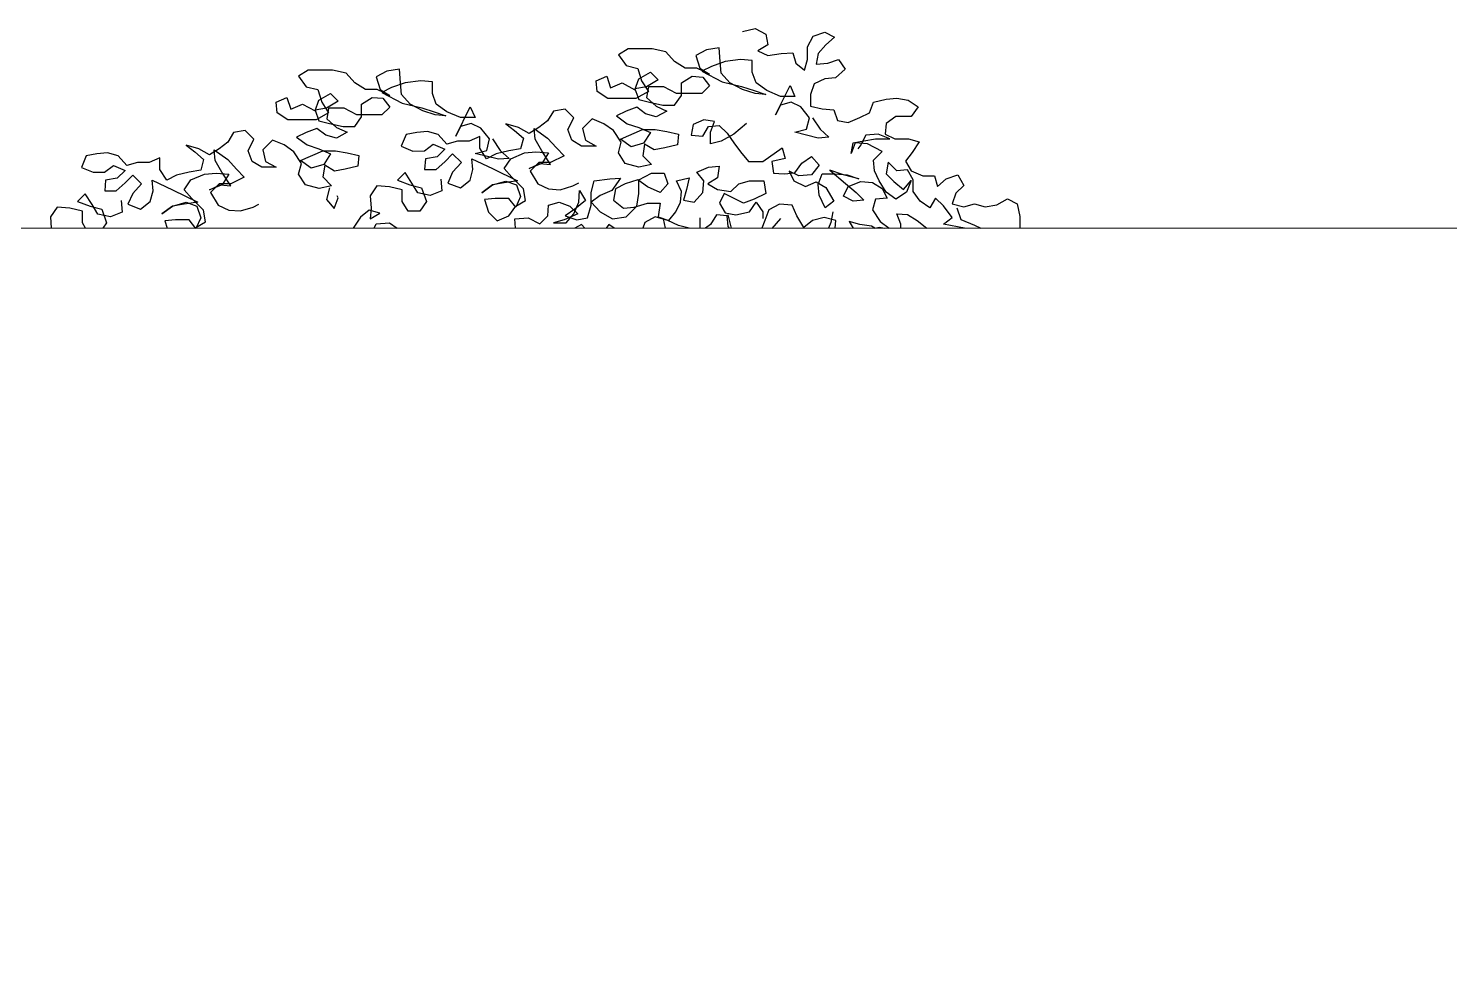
# Model space of a CAD drawing. Header units: millimetres. Extents: x 2810.5 to 2848.4, y 1624.4 to 1676.1.
# Drawn here: x 2812.958 to 2817.485, y 1652.145 to 1655.138 of the extents above; entities that cross this region are included whole.
import ezdxf

# ---------------------------------------------------------------- set-up
doc = ezdxf.new("R2010")
doc.units = ezdxf.units.MM
doc.layers.add('PROIEZIONI_projections', color=145, linetype='Continuous', lineweight=13)
doc.layers.add('VERDE_ALBERI', color=104, linetype='Continuous')

msp = doc.modelspace()

# ---------------------------------------------------------------- linework, layer by layer
at = {"layer": 'PROIEZIONI_projections'}
msp.add_lwpolyline([(2812.8054, 1646.629), (2812.8054, 1654.5023), (2830.6555, 1654.5023), (2830.6555, 1646.629)], dxfattribs=at)
at = {"layer": 'VERDE_ALBERI'}
for p, q in [((2815.2323, 1655.1285), (2815.2725, 1655.1378)), ((2815.2725, 1655.1378), (2815.3065, 1655.1193)), ((2815.3065, 1655.1193), (2815.3127, 1655.0854)), ((2815.4393, 1655.0793), (2815.4578, 1655.1133)), ((2815.4578, 1655.1133), (2815.4949, 1655.1257)), ((2815.4949, 1655.1257), (2815.5258, 1655.1103)), ((2814.8679, 1655.0726), (2814.837, 1655.054)), ((2814.9451, 1655.0727), (2814.8679, 1655.0726)), ((2814.9883, 1655.0634), (2814.9451, 1655.0727)), ((2815.1181, 1655.0697), (2815.0841, 1655.0512)), ((2815.1582, 1655.076), (2815.1181, 1655.0697)), ((2815.1614, 1655.0327), (2815.1582, 1655.076)), ((2815.3127, 1655.0854), (2815.2818, 1655.0668)), ((2815.4394, 1655.0391), (2815.4393, 1655.0793)), ((2815.498, 1655.0855), (2815.4733, 1655.0577)), ((2815.5258, 1655.1103), (2815.498, 1655.0855)), ((2814.837, 1655.054), (2814.8617, 1655.0201)), ((2815.0162, 1655.0326), (2814.9883, 1655.0634)), ((2815.0502, 1655.011), (2815.0162, 1655.0326)), ((2815.0841, 1655.0512), (2815.0965, 1655.011)), ((2815.1768, 1655.0327), (2815.1336, 1655.0172)), ((2815.1645, 1654.9956), (2815.1614, 1655.0327)), ((2815.2262, 1655.0389), (2815.1768, 1655.0327)), ((2815.2633, 1655.0359), (2815.2262, 1655.0389)), ((2815.2633, 1654.9988), (2815.2633, 1655.0359)), ((2815.2818, 1655.0668), (2815.3127, 1655.0514)), ((2815.3127, 1655.0514), (2815.3559, 1655.0576)), ((2815.3559, 1655.0576), (2815.393, 1655.0607)), ((2815.393, 1655.0607), (2815.4023, 1655.0268)), ((2815.4023, 1655.0268), (2815.4301, 1655.0052)), ((2815.4301, 1655.0052), (2815.4394, 1655.0391)), ((2815.4733, 1655.0577), (2815.4672, 1655.0237)), ((2815.4672, 1655.0237), (2815.5042, 1655.0268)), ((2815.5042, 1655.0268), (2815.5382, 1655.0392)), ((2815.5382, 1655.0392), (2815.5599, 1655.0084)), ((2813.8491, 1655.0048), (2813.8183, 1654.9862)), ((2813.8183, 1654.9862), (2813.843, 1654.9523)), ((2813.9264, 1655.0049), (2813.8491, 1655.0048)), ((2813.9696, 1654.9956), (2813.9264, 1655.0049)), ((2813.9975, 1654.9648), (2813.9696, 1654.9956)), ((2814.0994, 1655.0019), (2814.0654, 1654.9834)), ((2814.0654, 1654.9834), (2814.0778, 1654.9432)), ((2814.1395, 1655.0081), (2814.0994, 1655.0019)), ((2814.1426, 1654.9649), (2814.1395, 1655.0081)), ((2814.766, 1654.9706), (2814.8, 1654.986)), ((2814.8, 1654.986), (2814.8124, 1654.949)), ((2814.8617, 1655.0201), (2814.8988, 1655.0108)), ((2814.8988, 1655.0108), (2814.9112, 1654.9707)), ((2814.9019, 1654.9769), (2814.939, 1654.9985)), ((2814.939, 1654.9985), (2814.9637, 1654.9738)), ((2815.0379, 1654.9646), (2815.0718, 1654.9863)), ((2815.0872, 1655.011), (2815.0502, 1655.011)), ((2815.0718, 1654.9863), (2815.1058, 1654.9832)), ((2815.1274, 1654.9925), (2815.0872, 1655.011)), ((2815.0965, 1655.011), (2815.1274, 1654.9925)), ((2815.1336, 1655.0172), (2815.1027, 1655.0018)), ((2815.1027, 1655.0018), (2815.1676, 1654.9678)), ((2815.1058, 1654.9832), (2815.1275, 1654.9555)), ((2815.1923, 1654.9648), (2815.1645, 1654.9956)), ((2815.2757, 1654.9649), (2815.2633, 1654.9988)), ((2815.495, 1654.9774), (2815.4611, 1654.9619)), ((2815.529, 1654.9805), (2815.495, 1654.9774)), ((2815.5599, 1655.0084), (2815.529, 1654.9805)), ((2813.843, 1654.9523), (2813.8801, 1654.943)), ((2813.8801, 1654.943), (2813.8925, 1654.9029)), ((2814.0315, 1654.9432), (2813.9975, 1654.9648)), ((2814.0685, 1654.9432), (2814.0315, 1654.9432)), ((2814.1087, 1654.9247), (2814.0685, 1654.9432)), ((2814.0778, 1654.9432), (2814.1087, 1654.9247)), ((2814.1149, 1654.9494), (2814.084, 1654.934)), ((2814.084, 1654.934), (2814.1489, 1654.9)), ((2814.1581, 1654.9649), (2814.1149, 1654.9494)), ((2814.1458, 1654.9278), (2814.1426, 1654.9649)), ((2814.2075, 1654.9711), (2814.1581, 1654.9649)), ((2814.2446, 1654.9681), (2814.2075, 1654.9711)), ((2814.2446, 1654.931), (2814.2446, 1654.9681)), ((2814.7691, 1654.9366), (2814.766, 1654.9706)), ((2814.8031, 1654.915), (2814.7691, 1654.9366)), ((2814.8124, 1654.949), (2814.8494, 1654.9645)), ((2814.8494, 1654.9645), (2814.8896, 1654.9429)), ((2814.8896, 1654.9429), (2814.9019, 1654.9769)), ((2814.9267, 1654.9522), (2814.8896, 1654.946)), ((2814.8896, 1654.946), (2814.902, 1654.912)), ((2814.9329, 1654.9367), (2814.8927, 1654.9151)), ((2814.9112, 1654.9707), (2814.9329, 1654.9367)), ((2814.9637, 1654.9738), (2814.9267, 1654.9522)), ((2814.9328, 1654.9522), (2814.9267, 1654.9182)), ((2814.9823, 1654.9522), (2814.9328, 1654.9522)), ((2815.0224, 1654.9306), (2814.9823, 1654.9522)), ((2815.0379, 1654.9245), (2815.0379, 1654.9646)), ((2815.1275, 1654.9555), (2815.1028, 1654.9307)), ((2815.1676, 1654.9678), (2815.2294, 1654.9525)), ((2815.2325, 1654.9432), (2815.1923, 1654.9648)), ((2815.2294, 1654.9525), (2815.2696, 1654.9401)), ((2815.2727, 1654.9309), (2815.2325, 1654.9432)), ((2815.2696, 1654.9401), (2815.3066, 1654.9278)), ((2815.3097, 1654.9402), (2815.2757, 1654.9649)), ((2815.353, 1654.9217), (2815.3097, 1654.9402)), ((2815.3376, 1654.863), (2815.3838, 1654.9557)), ((2815.3838, 1654.9557), (2815.3993, 1654.9217)), ((2815.4611, 1654.9619), (2815.4487, 1654.9279)), ((2813.7473, 1654.9028), (2813.7813, 1654.9182)), ((2813.7504, 1654.8688), (2813.7473, 1654.9028)), ((2813.7813, 1654.9182), (2813.7937, 1654.8812)), ((2813.7937, 1654.8812), (2813.8307, 1654.8967)), ((2813.8307, 1654.8967), (2813.8709, 1654.8751)), ((2813.8709, 1654.8751), (2813.8832, 1654.9091)), ((2813.8832, 1654.9091), (2813.9203, 1654.9307)), ((2813.8925, 1654.9029), (2813.9141, 1654.8689)), ((2813.945, 1654.906), (2813.9079, 1654.8844)), ((2813.9203, 1654.9307), (2813.945, 1654.906)), ((2814.0191, 1654.8968), (2814.0531, 1654.9185)), ((2814.0192, 1654.8567), (2814.0191, 1654.8968)), ((2814.0531, 1654.9185), (2814.0871, 1654.9154)), ((2814.1087, 1654.8876), (2814.084, 1654.8629)), ((2814.0871, 1654.9154), (2814.1087, 1654.8876)), ((2814.1736, 1654.897), (2814.1458, 1654.9278)), ((2814.1489, 1654.9), (2814.2107, 1654.8846)), ((2814.2138, 1654.8754), (2814.1736, 1654.897)), ((2814.257, 1654.897), (2814.2446, 1654.931)), ((2814.291, 1654.8724), (2814.257, 1654.897)), ((2814.3189, 1654.7952), (2814.3651, 1654.8879)), ((2814.3651, 1654.8879), (2814.3806, 1654.8539)), ((2814.8927, 1654.9151), (2814.8031, 1654.915)), ((2814.8958, 1654.8873), (2814.8619, 1654.8749)), ((2814.9237, 1654.8657), (2814.8958, 1654.8873)), ((2814.902, 1654.912), (2814.936, 1654.9028)), ((2814.9267, 1654.9182), (2814.9576, 1654.8904)), ((2814.936, 1654.9028), (2814.9792, 1654.8935)), ((2814.9576, 1654.8904), (2814.9916, 1654.875)), ((2814.9792, 1654.8935), (2815.0163, 1654.8936)), ((2815.0163, 1654.8936), (2815.0379, 1654.9245)), ((2815.1028, 1654.9307), (2815.0224, 1654.9306)), ((2815.3066, 1654.9278), (2815.2727, 1654.9309)), ((2815.353, 1654.8939), (2815.3376, 1654.863)), ((2815.3993, 1654.9217), (2815.353, 1654.9217)), ((2815.387, 1654.9032), (2815.353, 1654.8939)), ((2815.4179, 1654.8878), (2815.387, 1654.9032)), ((2815.4457, 1654.8538), (2815.4179, 1654.8878)), ((2815.4487, 1654.9279), (2815.4488, 1654.8909)), ((2815.4488, 1654.8909), (2815.4858, 1654.8816)), ((2815.6372, 1654.8694), (2815.6495, 1654.9034)), ((2815.6495, 1654.9034), (2815.6897, 1654.9127)), ((2815.6897, 1654.9127), (2815.7237, 1654.9158)), ((2815.7237, 1654.9158), (2815.7607, 1654.9097)), ((2815.7607, 1654.9097), (2815.7917, 1654.8881)), ((2815.7917, 1654.8881), (2815.7701, 1654.8572)), ((2813.7844, 1654.8472), (2813.7504, 1654.8688)), ((2813.874, 1654.8473), (2813.7844, 1654.8472)), ((2813.9079, 1654.8844), (2813.8709, 1654.8782)), ((2813.8709, 1654.8782), (2813.8833, 1654.8442)), ((2813.9141, 1654.8689), (2813.874, 1654.8473)), ((2813.8833, 1654.8442), (2813.9173, 1654.835)), ((2813.9141, 1654.8844), (2813.908, 1654.8504)), ((2813.908, 1654.8504), (2813.9389, 1654.8226)), ((2813.9636, 1654.8844), (2813.9141, 1654.8844)), ((2814.0037, 1654.8628), (2813.9636, 1654.8844)), ((2813.9976, 1654.8258), (2814.0192, 1654.8567)), ((2814.084, 1654.8629), (2814.0037, 1654.8628)), ((2814.2107, 1654.8846), (2814.2508, 1654.8723)), ((2814.2539, 1654.8631), (2814.2138, 1654.8754)), ((2814.2508, 1654.8723), (2814.2879, 1654.86)), ((2814.2879, 1654.86), (2814.2539, 1654.8631)), ((2814.3343, 1654.8539), (2814.291, 1654.8724)), ((2814.3806, 1654.8539), (2814.3343, 1654.8539)), ((2814.6117, 1654.8438), (2814.5839, 1654.8221)), ((2814.6302, 1654.8747), (2814.6117, 1654.8438)), ((2814.6673, 1654.8809), (2814.6302, 1654.8747)), ((2814.6951, 1654.8531), (2814.6673, 1654.8809)), ((2814.6766, 1654.816), (2814.6951, 1654.8531)), ((2814.7538, 1654.8501), (2814.7229, 1654.8192)), ((2814.7909, 1654.8347), (2814.7538, 1654.8501)), ((2814.8619, 1654.8749), (2814.831, 1654.8594)), ((2814.831, 1654.8594), (2814.865, 1654.8347)), ((2814.9576, 1654.8565), (2814.9237, 1654.8657)), ((2814.9916, 1654.875), (2814.9576, 1654.8565)), ((2815.109, 1654.8473), (2815.0751, 1654.8318)), ((2815.143, 1654.8412), (2815.109, 1654.8473)), ((2815.4365, 1654.8167), (2815.4457, 1654.8538)), ((2815.455, 1654.8538), (2815.4797, 1654.8168)), ((2815.4858, 1654.8816), (2815.5229, 1654.8786)), ((2815.5229, 1654.8786), (2815.5353, 1654.8446)), ((2815.5353, 1654.8446), (2815.5693, 1654.8385)), ((2815.5693, 1654.8385), (2815.6063, 1654.854)), ((2815.6063, 1654.854), (2815.6372, 1654.8694)), ((2815.7206, 1654.8571), (2815.6898, 1654.8355)), ((2815.7701, 1654.8572), (2815.7206, 1654.8571)), ((2813.6115, 1654.8069), (2813.593, 1654.776)), ((2813.6485, 1654.8131), (2813.6115, 1654.8069)), ((2813.6764, 1654.7853), (2813.6485, 1654.8131)), ((2813.8431, 1654.8071), (2813.8123, 1654.7916)), ((2813.8771, 1654.8195), (2813.8431, 1654.8071)), ((2813.9049, 1654.7979), (2813.8771, 1654.8195)), ((2813.9389, 1654.7886), (2813.9049, 1654.7979)), ((2813.9173, 1654.835), (2813.9605, 1654.8257)), ((2813.9389, 1654.8226), (2813.9729, 1654.8072)), ((2813.9729, 1654.8072), (2813.9389, 1654.7886)), ((2813.9605, 1654.8257), (2813.9976, 1654.8258)), ((2814.1607, 1654.8001), (2814.1453, 1654.763)), ((2814.1947, 1654.8063), (2814.1607, 1654.8001)), ((2814.2287, 1654.8094), (2814.1947, 1654.8063)), ((2814.2627, 1654.8002), (2814.2287, 1654.8094)), ((2814.2905, 1654.7693), (2814.2627, 1654.8002)), ((2814.3343, 1654.8261), (2814.3189, 1654.7952)), ((2814.3683, 1654.8354), (2814.3343, 1654.8261)), ((2814.3992, 1654.82), (2814.3683, 1654.8354)), ((2814.427, 1654.786), (2814.3992, 1654.82)), ((2814.519, 1654.8221), (2814.4789, 1654.8344)), ((2814.4789, 1654.8344), (2814.5067, 1654.8128)), ((2814.5067, 1654.8128), (2814.5345, 1654.7881)), ((2814.553, 1654.8036), (2814.519, 1654.8221)), ((2814.5839, 1654.8221), (2814.553, 1654.8036)), ((2814.5716, 1654.785), (2814.5685, 1654.819)), ((2814.5685, 1654.819), (2814.6117, 1654.7882)), ((2814.689, 1654.7821), (2814.6766, 1654.816)), ((2814.7229, 1654.8192), (2814.7322, 1654.7821)), ((2814.8218, 1654.8131), (2814.7909, 1654.8347)), ((2814.8465, 1654.776), (2814.8218, 1654.8131)), ((2814.8434, 1654.7853), (2814.9144, 1654.8163)), ((2814.865, 1654.8347), (2814.9021, 1654.8224)), ((2814.9021, 1654.8224), (2814.9392, 1654.807)), ((2814.9144, 1654.8163), (2814.9546, 1654.8163)), ((2814.9392, 1654.807), (2814.9176, 1654.773)), ((2814.9546, 1654.8163), (2814.9917, 1654.8101)), ((2814.9917, 1654.8101), (2815.0287, 1654.8009)), ((2815.0287, 1654.8009), (2815.0257, 1654.7669)), ((2815.0751, 1654.8318), (2815.0689, 1654.7979)), ((2815.0689, 1654.7979), (2815.106, 1654.7948)), ((2815.106, 1654.7948), (2815.1245, 1654.8257)), ((2815.1245, 1654.8257), (2815.1585, 1654.8288)), ((2815.1307, 1654.8072), (2815.143, 1654.8412)), ((2815.1307, 1654.7701), (2815.1307, 1654.8072)), ((2815.1585, 1654.8288), (2815.1832, 1654.8041)), ((2815.2048, 1654.8011), (2815.1647, 1654.7794)), ((2815.1832, 1654.8041), (2815.2048, 1654.7733)), ((2815.2449, 1654.8351), (2815.2048, 1654.8011)), ((2815.3994, 1654.8074), (2815.4365, 1654.8167)), ((2815.4736, 1654.789), (2815.3994, 1654.8074)), ((2815.4797, 1654.8168), (2815.5076, 1654.7921)), ((2815.6249, 1654.7984), (2815.6095, 1654.7675)), ((2815.6651, 1654.8015), (2815.6249, 1654.7984)), ((2815.7022, 1654.7861), (2815.6651, 1654.8015)), ((2815.6898, 1654.8355), (2815.6867, 1654.8015)), ((2815.6867, 1654.8015), (2815.7176, 1654.7861)), ((2813.5003, 1654.7543), (2813.4601, 1654.7666)), ((2813.4601, 1654.7666), (2813.488, 1654.745)), ((2813.5343, 1654.7358), (2813.5003, 1654.7543)), ((2813.5652, 1654.7543), (2813.5343, 1654.7358)), ((2813.5529, 1654.7172), (2813.5497, 1654.7512)), ((2813.5497, 1654.7512), (2813.593, 1654.7204)), ((2813.593, 1654.776), (2813.5652, 1654.7543)), ((2813.6579, 1654.7482), (2813.6764, 1654.7853)), ((2813.7351, 1654.7823), (2813.7042, 1654.7514)), ((2813.7042, 1654.7514), (2813.7135, 1654.7143)), ((2813.7721, 1654.7669), (2813.7351, 1654.7823)), ((2813.803, 1654.7453), (2813.7721, 1654.7669)), ((2813.8123, 1654.7916), (2813.8463, 1654.7669)), ((2813.8463, 1654.7669), (2813.8834, 1654.7546)), ((2813.8834, 1654.7546), (2813.9204, 1654.7392)), ((2814.1453, 1654.763), (2814.1824, 1654.7476)), ((2814.2195, 1654.7477), (2814.2472, 1654.7693)), ((2814.2472, 1654.7693), (2814.2843, 1654.7539)), ((2814.2843, 1654.7539), (2814.2596, 1654.7292)), ((2814.3245, 1654.7786), (2814.2905, 1654.7693)), ((2814.3615, 1654.7787), (2814.3245, 1654.7786)), ((2814.3955, 1654.7942), (2814.3615, 1654.7787)), ((2814.3955, 1654.7571), (2814.3955, 1654.7942)), ((2814.4172, 1654.7231), (2814.3955, 1654.7571)), ((2814.4178, 1654.7489), (2814.427, 1654.786)), ((2814.4363, 1654.786), (2814.461, 1654.749)), ((2814.5253, 1654.7541), (2814.4882, 1654.7479)), ((2814.5345, 1654.7881), (2814.5253, 1654.7541)), ((2814.5932, 1654.748), (2814.5716, 1654.785)), ((2814.6117, 1654.7882), (2814.6396, 1654.7573)), ((2814.6396, 1654.7573), (2814.6643, 1654.7326)), ((2814.7199, 1654.7636), (2814.689, 1654.7821)), ((2814.7662, 1654.7636), (2814.7199, 1654.7636)), ((2814.7322, 1654.7821), (2814.7662, 1654.7636)), ((2814.8373, 1654.742), (2814.8465, 1654.776)), ((2814.8774, 1654.7606), (2814.8434, 1654.7853)), ((2814.9176, 1654.773), (2814.8774, 1654.7606)), ((2814.9207, 1654.7699), (2814.9145, 1654.7328)), ((2814.9516, 1654.7514), (2814.9207, 1654.7699)), ((2814.9855, 1654.7576), (2814.9516, 1654.7514)), ((2815.0257, 1654.7669), (2814.9855, 1654.7576)), ((2815.1647, 1654.7794), (2815.1307, 1654.7701)), ((2815.2048, 1654.7733), (2815.2265, 1654.7455)), ((2815.2976, 1654.7147), (2815.3593, 1654.758)), ((2815.3593, 1654.758), (2815.3686, 1654.724)), ((2815.5076, 1654.7921), (2815.4736, 1654.789)), ((2815.591, 1654.7736), (2815.5786, 1654.7396)), ((2815.5786, 1654.7396), (2815.5848, 1654.7736)), ((2815.5848, 1654.7736), (2815.6188, 1654.7798)), ((2815.6311, 1654.7706), (2815.591, 1654.7736)), ((2815.6095, 1654.7675), (2815.6003, 1654.7551)), ((2815.6188, 1654.7798), (2815.6558, 1654.786)), ((2815.6775, 1654.7459), (2815.6311, 1654.7706)), ((2815.6558, 1654.786), (2815.7022, 1654.7861)), ((2815.7176, 1654.7861), (2815.7609, 1654.7861)), ((2815.7609, 1654.7861), (2815.7948, 1654.7769)), ((2815.7948, 1654.7769), (2815.7733, 1654.7429)), ((2813.142, 1654.7323), (2813.1266, 1654.6952)), ((2813.176, 1654.7385), (2813.142, 1654.7323)), ((2813.21, 1654.7416), (2813.176, 1654.7385)), ((2813.2439, 1654.7324), (2813.21, 1654.7416)), ((2813.2718, 1654.7015), (2813.2439, 1654.7324)), ((2813.3057, 1654.7108), (2813.2718, 1654.7015)), ((2813.3428, 1654.7109), (2813.3057, 1654.7108)), ((2813.3768, 1654.7263), (2813.3428, 1654.7109)), ((2813.3768, 1654.6893), (2813.3768, 1654.7263)), ((2813.488, 1654.745), (2813.5158, 1654.7203)), ((2813.5158, 1654.7203), (2813.5066, 1654.6863)), ((2813.5745, 1654.6802), (2813.5529, 1654.7172)), ((2813.593, 1654.7204), (2813.6208, 1654.6895)), ((2813.6702, 1654.7143), (2813.6579, 1654.7482)), ((2813.7012, 1654.6958), (2813.6702, 1654.7143)), ((2813.7135, 1654.7143), (2813.7475, 1654.6958)), ((2813.8278, 1654.7082), (2813.803, 1654.7453)), ((2813.8186, 1654.6742), (2813.8278, 1654.7082)), ((2813.8247, 1654.7175), (2813.8957, 1654.7484)), ((2813.8587, 1654.6928), (2813.8247, 1654.7175)), ((2813.8957, 1654.7484), (2813.9359, 1654.7485)), ((2813.9204, 1654.7392), (2813.8988, 1654.7052)), ((2813.9359, 1654.7485), (2813.9729, 1654.7423)), ((2813.9729, 1654.7423), (2814.01, 1654.7331)), ((2814.01, 1654.7331), (2814.007, 1654.6991)), ((2814.1824, 1654.7476), (2814.2195, 1654.7477)), ((2814.2226, 1654.7229), (2814.2195, 1654.689)), ((2814.2596, 1654.7292), (2814.2226, 1654.7229)), ((2814.2566, 1654.689), (2814.2844, 1654.7137)), ((2814.2844, 1654.7137), (2814.3091, 1654.7385)), ((2814.3091, 1654.7385), (2814.3369, 1654.7107)), ((2814.3369, 1654.7107), (2814.3091, 1654.6798)), ((2814.374, 1654.6891), (2814.3708, 1654.7231)), ((2814.3708, 1654.7231), (2814.4357, 1654.6923)), ((2814.3807, 1654.7396), (2814.4178, 1654.7489)), ((2814.4549, 1654.7212), (2814.3807, 1654.7396)), ((2814.4481, 1654.7386), (2814.4172, 1654.7231)), ((2814.4882, 1654.7479), (2814.4481, 1654.7386)), ((2814.4888, 1654.7243), (2814.4549, 1654.7212)), ((2814.461, 1654.749), (2814.4888, 1654.7243)), ((2814.4728, 1654.6923), (2814.4944, 1654.7232)), ((2814.4944, 1654.7232), (2814.5376, 1654.7418)), ((2814.5376, 1654.7418), (2814.5747, 1654.7449)), ((2814.5933, 1654.7078), (2814.5531, 1654.6924)), ((2814.5531, 1654.6924), (2814.5871, 1654.7078)), ((2814.584, 1654.7109), (2814.5562, 1654.6831)), ((2814.5747, 1654.7449), (2814.6149, 1654.7418)), ((2814.6211, 1654.711), (2814.584, 1654.7109)), ((2814.5871, 1654.7078), (2814.6211, 1654.7048)), ((2814.6211, 1654.7048), (2814.5932, 1654.748)), ((2814.6149, 1654.7418), (2814.5933, 1654.7078)), ((2814.6643, 1654.7326), (2814.6211, 1654.711)), ((2814.8589, 1654.7081), (2814.8373, 1654.742)), ((2814.9022, 1654.6958), (2814.8589, 1654.7081)), ((2814.9145, 1654.7328), (2814.9423, 1654.7051)), ((2815.2265, 1654.7455), (2815.2512, 1654.7146)), ((2815.2512, 1654.7146), (2815.2976, 1654.7147)), ((2815.3686, 1654.724), (2815.3254, 1654.7147)), ((2815.3254, 1654.7147), (2815.3316, 1654.6776)), ((2815.3995, 1654.6777), (2815.4211, 1654.7086)), ((2815.4211, 1654.7086), (2815.452, 1654.7303)), ((2815.452, 1654.7303), (2815.4767, 1654.7025)), ((2815.6497, 1654.7181), (2815.6775, 1654.7459)), ((2815.6528, 1654.6841), (2815.6497, 1654.7181)), ((2815.6961, 1654.7119), (2815.6899, 1654.6749)), ((2815.7239, 1654.6842), (2815.6961, 1654.7119)), ((2815.7733, 1654.7429), (2815.7517, 1654.7151)), ((2815.7517, 1654.7151), (2815.7702, 1654.6842)), ((2813.1266, 1654.6952), (2813.1637, 1654.6798)), ((2813.1637, 1654.6798), (2813.2007, 1654.6798)), ((2813.2007, 1654.6798), (2813.2285, 1654.7015)), ((2813.2409, 1654.6613), (2813.2039, 1654.6551)), ((2813.2285, 1654.7015), (2813.2656, 1654.6861)), ((2813.2656, 1654.6861), (2813.2409, 1654.6613)), ((2813.2656, 1654.6459), (2813.2903, 1654.6707)), ((2813.2903, 1654.6707), (2813.3182, 1654.6429)), ((2813.3985, 1654.6553), (2813.3768, 1654.6893)), ((2813.4293, 1654.6708), (2813.3985, 1654.6553)), ((2813.4695, 1654.6801), (2813.4293, 1654.6708)), ((2813.5066, 1654.6863), (2813.4695, 1654.6801)), ((2813.4757, 1654.6554), (2813.5189, 1654.674)), ((2813.5189, 1654.674), (2813.556, 1654.6771)), ((2813.556, 1654.6771), (2813.5961, 1654.674)), ((2813.6024, 1654.637), (2813.5745, 1654.6802)), ((2813.5961, 1654.674), (2813.5746, 1654.64)), ((2813.6456, 1654.6648), (2813.6024, 1654.6431)), ((2813.6208, 1654.6895), (2813.6456, 1654.6648)), ((2813.7475, 1654.6958), (2813.7012, 1654.6958)), ((2813.8402, 1654.6403), (2813.8186, 1654.6742)), ((2813.8988, 1654.7052), (2813.8587, 1654.6928)), ((2813.9019, 1654.7021), (2813.8958, 1654.665)), ((2813.8958, 1654.665), (2813.9236, 1654.6373)), ((2813.9328, 1654.6836), (2813.9019, 1654.7021)), ((2813.9668, 1654.6898), (2813.9328, 1654.6836)), ((2814.007, 1654.6991), (2813.9668, 1654.6898)), ((2814.1577, 1654.6796), (2814.1331, 1654.6549)), ((2814.1794, 1654.6457), (2814.1577, 1654.6796)), ((2814.2195, 1654.689), (2814.2566, 1654.689)), ((2814.3091, 1654.6798), (2814.2937, 1654.6458)), ((2814.3647, 1654.6551), (2814.374, 1654.6891)), ((2814.4357, 1654.6923), (2814.5161, 1654.6522)), ((2814.4976, 1654.6645), (2814.4728, 1654.6923)), ((2814.5347, 1654.6275), (2814.4976, 1654.6645)), ((2814.5562, 1654.6831), (2814.581, 1654.643)), ((2814.8096, 1654.6586), (2814.8435, 1654.6617)), ((2814.8435, 1654.6617), (2814.8158, 1654.6216)), ((2814.9423, 1654.7051), (2814.9022, 1654.6958)), ((2814.9022, 1654.6556), (2814.9424, 1654.6773)), ((2814.9424, 1654.6773), (2814.9825, 1654.6773)), ((2814.9825, 1654.6773), (2814.9949, 1654.6433)), ((2815.0227, 1654.6526), (2815.0628, 1654.6619)), ((2815.0628, 1654.6619), (2815.0536, 1654.6249)), ((2815.0875, 1654.6805), (2815.1246, 1654.696)), ((2815.1092, 1654.6527), (2815.0875, 1654.6805)), ((2815.1524, 1654.662), (2815.1216, 1654.6435)), ((2815.1246, 1654.696), (2815.1586, 1654.6991)), ((2815.1586, 1654.6991), (2815.1524, 1654.662)), ((2815.3316, 1654.6776), (2815.3656, 1654.6746)), ((2815.3656, 1654.6746), (2815.3995, 1654.6777)), ((2815.4119, 1654.6684), (2815.381, 1654.6839)), ((2815.381, 1654.6839), (2815.3965, 1654.653)), ((2815.4521, 1654.6716), (2815.4119, 1654.6684)), ((2815.4767, 1654.7025), (2815.4521, 1654.6716)), ((2815.4737, 1654.6407), (2815.486, 1654.6747)), ((2815.486, 1654.6747), (2815.5262, 1654.6747)), ((2815.554, 1654.6717), (2815.5107, 1654.6871)), ((2815.5107, 1654.6871), (2815.5602, 1654.6439)), ((2815.5262, 1654.6747), (2815.5664, 1654.6717)), ((2815.6034, 1654.6593), (2815.554, 1654.6717)), ((2815.5664, 1654.6717), (2815.6034, 1654.6593)), ((2815.6683, 1654.6532), (2815.6528, 1654.6841)), ((2815.6899, 1654.6749), (2815.7146, 1654.6502)), ((2815.7579, 1654.6873), (2815.7239, 1654.6842)), ((2815.7764, 1654.6564), (2815.7579, 1654.6873)), ((2815.7702, 1654.6842), (2815.8073, 1654.6688)), ((2815.8073, 1654.6688), (2815.8444, 1654.6688)), ((2815.8444, 1654.6688), (2815.8537, 1654.6349)), ((2815.8814, 1654.6596), (2815.9185, 1654.672)), ((2815.9185, 1654.672), (2815.9371, 1654.638)), ((2813.2039, 1654.6551), (2813.2008, 1654.6212)), ((2813.2008, 1654.6212), (2813.2379, 1654.6212)), ((2813.2379, 1654.6212), (2813.2656, 1654.6459)), ((2813.3182, 1654.6429), (2813.2904, 1654.612)), ((2813.346, 1654.5873), (2813.3553, 1654.6213)), ((2813.3553, 1654.6213), (2813.3521, 1654.6553)), ((2813.3521, 1654.6553), (2813.417, 1654.6244)), ((2813.417, 1654.6244), (2813.4974, 1654.5844)), ((2813.4541, 1654.6245), (2813.4757, 1654.6554)), ((2813.4788, 1654.5967), (2813.4541, 1654.6245)), ((2813.5746, 1654.64), (2813.5344, 1654.6245)), ((2813.5344, 1654.6245), (2813.5684, 1654.64)), ((2813.5653, 1654.6431), (2813.5375, 1654.6153)), ((2813.5375, 1654.6153), (2813.5623, 1654.5752)), ((2813.6024, 1654.6431), (2813.5653, 1654.6431)), ((2813.5684, 1654.64), (2813.6024, 1654.637)), ((2813.8835, 1654.628), (2813.8402, 1654.6403)), ((2813.9236, 1654.6373), (2813.8835, 1654.628)), ((2813.9168, 1654.63), (2813.9076, 1654.5929)), ((2814.0682, 1654.6363), (2814.0466, 1654.6054)), ((2814.1084, 1654.6333), (2814.0682, 1654.6363)), ((2814.1485, 1654.624), (2814.1084, 1654.6333)), ((2814.1331, 1654.6549), (2814.1732, 1654.6395)), ((2814.1486, 1654.587), (2814.1485, 1654.624)), ((2814.1732, 1654.6395), (2814.2103, 1654.6303)), ((2814.198, 1654.6148), (2814.1794, 1654.6457)), ((2814.2103, 1654.6303), (2814.2258, 1654.587)), ((2814.2752, 1654.6211), (2814.2381, 1654.6056)), ((2814.2721, 1654.6581), (2814.2752, 1654.6211)), ((2814.2937, 1654.6458), (2814.3339, 1654.6304)), ((2814.3339, 1654.6304), (2814.3647, 1654.6551)), ((2814.4358, 1654.6397), (2814.4018, 1654.615)), ((2814.4018, 1654.615), (2814.4358, 1654.6397)), ((2814.4358, 1654.6397), (2814.479, 1654.6521)), ((2814.4729, 1654.646), (2814.4358, 1654.6397)), ((2814.5161, 1654.6522), (2814.4729, 1654.646)), ((2814.479, 1654.6521), (2814.513, 1654.6398)), ((2814.513, 1654.6398), (2814.5254, 1654.6028)), ((2814.5409, 1654.5904), (2814.5347, 1654.6275)), ((2814.581, 1654.643), (2814.615, 1654.6275)), ((2814.615, 1654.6275), (2814.652, 1654.6245)), ((2814.652, 1654.6245), (2814.6922, 1654.6369)), ((2814.6922, 1654.6369), (2814.7107, 1654.6462)), ((2814.7108, 1654.5844), (2814.7138, 1654.6215)), ((2814.7138, 1654.6215), (2814.7324, 1654.5906)), ((2814.7509, 1654.6153), (2814.7601, 1654.6524)), ((2814.7509, 1654.5752), (2814.7509, 1654.6153)), ((2814.7601, 1654.6524), (2814.8096, 1654.6586)), ((2814.8158, 1654.6216), (2814.7787, 1654.6061)), ((2814.8281, 1654.6277), (2814.822, 1654.5907)), ((2814.859, 1654.6432), (2814.8281, 1654.6277)), ((2814.8991, 1654.6556), (2814.859, 1654.6432)), ((2814.93, 1654.634), (2814.8991, 1654.6556)), ((2814.9023, 1654.6124), (2814.9022, 1654.6556)), ((2814.9702, 1654.6155), (2814.93, 1654.634)), ((2814.9949, 1654.6433), (2814.9702, 1654.6155)), ((2815.0382, 1654.6187), (2815.0227, 1654.6526)), ((2815.0351, 1654.5847), (2815.0382, 1654.6187)), ((2815.0536, 1654.6249), (2815.0444, 1654.5909)), ((2815.0784, 1654.5847), (2815.1061, 1654.6156)), ((2815.1061, 1654.6156), (2815.1092, 1654.6527)), ((2815.1216, 1654.6435), (2815.1525, 1654.625)), ((2815.1525, 1654.625), (2815.1957, 1654.6188)), ((2815.1957, 1654.6188), (2815.2204, 1654.6435)), ((2815.2204, 1654.6435), (2815.2544, 1654.6528)), ((2815.2544, 1654.6528), (2815.3007, 1654.6529)), ((2815.3007, 1654.6529), (2815.3069, 1654.6127)), ((2815.3965, 1654.653), (2815.4336, 1654.6345)), ((2815.4336, 1654.6345), (2815.4675, 1654.65)), ((2815.4675, 1654.65), (2815.4984, 1654.6314)), ((2815.4768, 1654.6067), (2815.4737, 1654.6407)), ((2815.4984, 1654.6314), (2815.5232, 1654.5882)), ((2815.5541, 1654.6037), (2815.5695, 1654.6346)), ((2815.5602, 1654.6439), (2815.5942, 1654.6161)), ((2815.5695, 1654.6346), (2815.6096, 1654.6501)), ((2815.5942, 1654.6161), (2815.6189, 1654.5914)), ((2815.6096, 1654.6501), (2815.6467, 1654.647)), ((2815.6467, 1654.647), (2815.6776, 1654.6285)), ((2815.69, 1654.6162), (2815.6683, 1654.6532)), ((2815.6776, 1654.6285), (2815.6931, 1654.5976)), ((2815.7209, 1654.5946), (2815.69, 1654.6162)), ((2815.7146, 1654.6502), (2815.7456, 1654.6255)), ((2815.7548, 1654.6162), (2815.7209, 1654.5946)), ((2815.7456, 1654.6255), (2815.7702, 1654.6533)), ((2815.7702, 1654.6533), (2815.7548, 1654.6162)), ((2815.7765, 1654.6193), (2815.7764, 1654.6564)), ((2815.7981, 1654.5885), (2815.7765, 1654.6193)), ((2815.8537, 1654.6349), (2815.8814, 1654.6596)), ((2815.9371, 1654.638), (2815.9124, 1654.6133)), ((2813.139, 1654.6118), (2813.1143, 1654.5871)), ((2813.1143, 1654.5871), (2813.1545, 1654.5717)), ((2813.1607, 1654.5779), (2813.139, 1654.6118)), ((2813.1545, 1654.5717), (2813.1916, 1654.5625)), ((2813.1792, 1654.547), (2813.1607, 1654.5779)), ((2813.2533, 1654.5903), (2813.2565, 1654.5532)), ((2813.2904, 1654.612), (2813.275, 1654.578)), ((2813.275, 1654.578), (2813.3151, 1654.5626)), ((2813.3151, 1654.5626), (2813.346, 1654.5873)), ((2813.4171, 1654.5719), (2813.3831, 1654.5472)), ((2813.3831, 1654.5472), (2813.4171, 1654.5719)), ((2813.4171, 1654.5719), (2813.4603, 1654.5843)), ((2813.4541, 1654.5781), (2813.4171, 1654.5719)), ((2813.4974, 1654.5844), (2813.4541, 1654.5781)), ((2813.4603, 1654.5843), (2813.4943, 1654.572)), ((2813.5159, 1654.5597), (2813.4788, 1654.5967)), ((2813.4943, 1654.572), (2813.5067, 1654.5349)), ((2813.5623, 1654.5752), (2813.5963, 1654.5597)), ((2813.6735, 1654.5691), (2813.692, 1654.5784)), ((2813.9076, 1654.5929), (2813.9323, 1654.5651)), ((2813.9323, 1654.5651), (2813.9447, 1654.5991)), ((2813.9447, 1654.5991), (2813.9416, 1654.6053)), ((2814.0466, 1654.6054), (2814.0497, 1654.5652)), ((2814.1671, 1654.5561), (2814.1486, 1654.587)), ((2814.2381, 1654.6056), (2814.198, 1654.6148)), ((2814.2258, 1654.587), (2814.2042, 1654.5561)), ((2814.4451, 1654.5965), (2814.4111, 1654.5934)), ((2814.4111, 1654.5934), (2814.4235, 1654.5532)), ((2814.4883, 1654.5965), (2814.4451, 1654.5965)), ((2814.51, 1654.5688), (2814.4883, 1654.5965)), ((2814.4884, 1654.5409), (2814.51, 1654.5718)), ((2814.5254, 1654.6028), (2814.51, 1654.5688)), ((2814.51, 1654.5718), (2814.5409, 1654.5904)), ((2814.612, 1654.5411), (2814.615, 1654.575)), ((2814.615, 1654.575), (2814.649, 1654.5843)), ((2814.649, 1654.5843), (2814.683, 1654.572)), ((2814.683, 1654.572), (2814.7077, 1654.5473)), ((2814.6954, 1654.5473), (2814.7108, 1654.5844)), ((2814.7324, 1654.5906), (2814.6984, 1654.5628)), ((2814.7386, 1654.535), (2814.7509, 1654.5752)), ((2814.7787, 1654.6061), (2814.7509, 1654.5844)), ((2814.7509, 1654.5844), (2814.7788, 1654.5536)), ((2814.822, 1654.5907), (2814.8529, 1654.566)), ((2814.8622, 1654.5382), (2814.8961, 1654.5722)), ((2814.8869, 1654.5691), (2814.9301, 1654.5815)), ((2814.8961, 1654.5722), (2814.9023, 1654.6124)), ((2814.9301, 1654.5815), (2814.9703, 1654.5815)), ((2814.9703, 1654.5815), (2814.9641, 1654.5383)), ((2815.0197, 1654.5538), (2815.0351, 1654.5847)), ((2815.0444, 1654.5909), (2815.0784, 1654.5847)), ((2815.1741, 1654.6126), (2815.1587, 1654.5817)), ((2815.1587, 1654.5817), (2815.1772, 1654.5508)), ((2815.2359, 1654.5818), (2815.1741, 1654.6126)), ((2815.2699, 1654.5942), (2815.2359, 1654.5818)), ((2815.2545, 1654.554), (2815.2761, 1654.5849)), ((2815.3069, 1654.6127), (2815.2699, 1654.5942)), ((2815.2761, 1654.5849), (2815.2977, 1654.554)), ((2815.3502, 1654.5788), (2815.3162, 1654.5602)), ((2815.3904, 1654.5757), (2815.3502, 1654.5788)), ((2815.4058, 1654.5418), (2815.3904, 1654.5757)), ((2815.4954, 1654.5666), (2815.4768, 1654.6067)), ((2815.5232, 1654.5882), (2815.4954, 1654.5666)), ((2815.585, 1654.5883), (2815.5541, 1654.6037)), ((2815.6189, 1654.5914), (2815.585, 1654.5883)), ((2815.656, 1654.5945), (2815.6468, 1654.5605)), ((2815.6931, 1654.5976), (2815.656, 1654.5945)), ((2815.829, 1654.5669), (2815.7981, 1654.5885)), ((2815.8475, 1654.5978), (2815.829, 1654.5669)), ((2815.8723, 1654.5731), (2815.8475, 1654.5978)), ((2815.9001, 1654.5361), (2815.8723, 1654.5731)), ((2815.9124, 1654.6133), (2815.9001, 1654.5793)), ((2815.9001, 1654.5793), (2815.9371, 1654.5701)), ((2815.9371, 1654.5701), (2815.9711, 1654.5794)), ((2815.9711, 1654.5794), (2816.0051, 1654.5701)), ((2816.0051, 1654.5701), (2816.0422, 1654.5763)), ((2816.0422, 1654.5763), (2816.0761, 1654.5949)), ((2816.0761, 1654.5949), (2816.107, 1654.5795)), ((2816.107, 1654.5795), (2816.1163, 1654.5393)), ((2813.0495, 1654.5685), (2813.0279, 1654.5376)), ((2813.0279, 1654.5376), (2813.0306, 1654.5023)), ((2813.0896, 1654.5655), (2813.0495, 1654.5685)), ((2813.1298, 1654.5562), (2813.0896, 1654.5655)), ((2813.1298, 1654.5192), (2813.1298, 1654.5562)), ((2813.2194, 1654.5378), (2813.1792, 1654.547)), ((2813.1916, 1654.5625), (2813.2071, 1654.5192)), ((2813.2565, 1654.5532), (2813.2194, 1654.5378)), ((2813.4264, 1654.5287), (2813.3924, 1654.5256)), ((2813.3924, 1654.5256), (2813.3996, 1654.5023)), ((2813.4696, 1654.5287), (2813.4264, 1654.5287)), ((2813.4913, 1654.5009), (2813.4696, 1654.5287)), ((2813.5067, 1654.5349), (2813.4913, 1654.5009)), ((2813.5221, 1654.5226), (2813.5159, 1654.5597)), ((2813.5963, 1654.5597), (2813.6333, 1654.5567)), ((2813.6333, 1654.5567), (2813.6735, 1654.5691)), ((2814.0158, 1654.5374), (2813.9924, 1654.5023)), ((2814.0436, 1654.5591), (2814.0158, 1654.5374)), ((2814.0775, 1654.5498), (2814.0436, 1654.5591)), ((2814.0497, 1654.5652), (2814.0467, 1654.5313)), ((2814.0467, 1654.5313), (2814.0775, 1654.5498)), ((2814.2042, 1654.5561), (2814.1671, 1654.5561)), ((2814.4235, 1654.5532), (2814.4513, 1654.5255)), ((2814.4513, 1654.5255), (2814.4884, 1654.5409)), ((2814.5069, 1654.5317), (2814.5502, 1654.5348)), ((2814.5094, 1654.5023), (2814.5069, 1654.5317)), ((2814.5502, 1654.5348), (2814.5873, 1654.5163)), ((2814.5873, 1654.5163), (2814.612, 1654.5411)), ((2814.6645, 1654.5287), (2814.6305, 1654.5194)), ((2814.7077, 1654.5473), (2814.6645, 1654.5287)), ((2814.6984, 1654.5628), (2814.6676, 1654.5411)), ((2814.6676, 1654.5411), (2814.7046, 1654.5288)), ((2814.6707, 1654.5195), (2814.6954, 1654.5473)), ((2814.7046, 1654.5288), (2814.7386, 1654.535)), ((2814.7788, 1654.5536), (2814.8189, 1654.532)), ((2814.8189, 1654.532), (2814.8622, 1654.5382)), ((2814.8529, 1654.566), (2814.8869, 1654.5691)), ((2814.9548, 1654.5383), (2814.9209, 1654.5197)), ((2814.995, 1654.526), (2814.9548, 1654.5383)), ((2814.9641, 1654.5383), (2814.9981, 1654.526)), ((2814.9796, 1654.5321), (2814.9865, 1654.5023)), ((2815.029, 1654.5105), (2814.995, 1654.526)), ((2814.9981, 1654.526), (2815.0197, 1654.5538)), ((2815.0969, 1654.5353), (2815.097, 1654.5023)), ((2815.1495, 1654.5446), (2815.1309, 1654.5137)), ((2815.1834, 1654.5416), (2815.1495, 1654.5446)), ((2815.1772, 1654.5508), (2815.2112, 1654.5447)), ((2815.1866, 1654.5076), (2815.1834, 1654.5416)), ((2815.1972, 1654.5023), (2815.1865, 1654.5447)), ((2815.2112, 1654.5447), (2815.2545, 1654.554)), ((2815.3039, 1654.5262), (2815.294, 1654.5023)), ((2815.2977, 1654.554), (2815.2977, 1654.5324)), ((2815.3162, 1654.5602), (2815.3039, 1654.5262)), ((2815.3533, 1654.5325), (2815.3256, 1654.5015)), ((2815.4275, 1654.5047), (2815.4058, 1654.5418)), ((2815.4553, 1654.5264), (2815.4275, 1654.5047)), ((2815.4923, 1654.5357), (2815.4553, 1654.5264)), ((2815.5294, 1654.5264), (2815.4923, 1654.5357)), ((2815.5201, 1654.5542), (2815.514, 1654.5203)), ((2815.5272, 1654.5023), (2815.5294, 1654.5264)), ((2815.6468, 1654.5605), (2815.6715, 1654.5235)), ((2815.7364, 1654.5143), (2815.724, 1654.5482)), ((2815.724, 1654.5482), (2815.758, 1654.5452)), ((2815.758, 1654.5452), (2815.7889, 1654.5267)), ((2815.7889, 1654.5267), (2815.8198, 1654.502)), ((2815.8723, 1654.5144), (2815.9001, 1654.5361)), ((2815.9155, 1654.567), (2815.9279, 1654.5299)), ((2815.9279, 1654.5299), (2815.9712, 1654.5114)), ((2816.1163, 1654.5393), (2816.1164, 1654.5023)), ((2813.14, 1654.5023), (2813.1298, 1654.5192)), ((2813.2071, 1654.5192), (2813.1952, 1654.5023)), ((2813.4901, 1654.5023), (2813.4913, 1654.504)), ((2813.4913, 1654.504), (2813.5221, 1654.5226)), ((2814.0591, 1654.5023), (2814.0652, 1654.5158)), ((2814.0652, 1654.5158), (2814.1085, 1654.519)), ((2814.1085, 1654.519), (2814.1326, 1654.5023)), ((2814.6305, 1654.5194), (2814.6707, 1654.5195)), ((2814.7201, 1654.5133), (2814.6981, 1654.5023)), ((2814.7299, 1654.5023), (2814.7201, 1654.5133)), ((2814.8066, 1654.5134), (2814.798, 1654.5023)), ((2814.8241, 1654.5023), (2814.8066, 1654.5134)), ((2814.9209, 1654.5197), (2814.9146, 1654.5023)), ((2815.0621, 1654.5023), (2815.029, 1654.5105)), ((2815.1309, 1654.5137), (2815.1147, 1654.5023)), ((2815.1907, 1654.5023), (2815.1866, 1654.5076)), ((2815.514, 1654.5203), (2815.5065, 1654.5023)), ((2815.6067, 1654.5142), (2815.5727, 1654.5234)), ((2815.5727, 1654.5234), (2815.585, 1654.5023)), ((2815.6437, 1654.508), (2815.6067, 1654.5142)), ((2815.6544, 1654.5023), (2815.6437, 1654.508)), ((2815.6539, 1654.5023), (2815.6684, 1654.505)), ((2815.6684, 1654.505), (2815.6844, 1654.5023)), ((2815.6715, 1654.5235), (2815.6998, 1654.5023)), ((2815.7373, 1654.5023), (2815.7364, 1654.5143)), ((2815.9392, 1654.5023), (2815.8723, 1654.5144)), ((2815.9712, 1654.5114), (2815.9912, 1654.5023))]:
    msp.add_line(p, q, dxfattribs=at)

doc.saveas('drawing.dxf')
